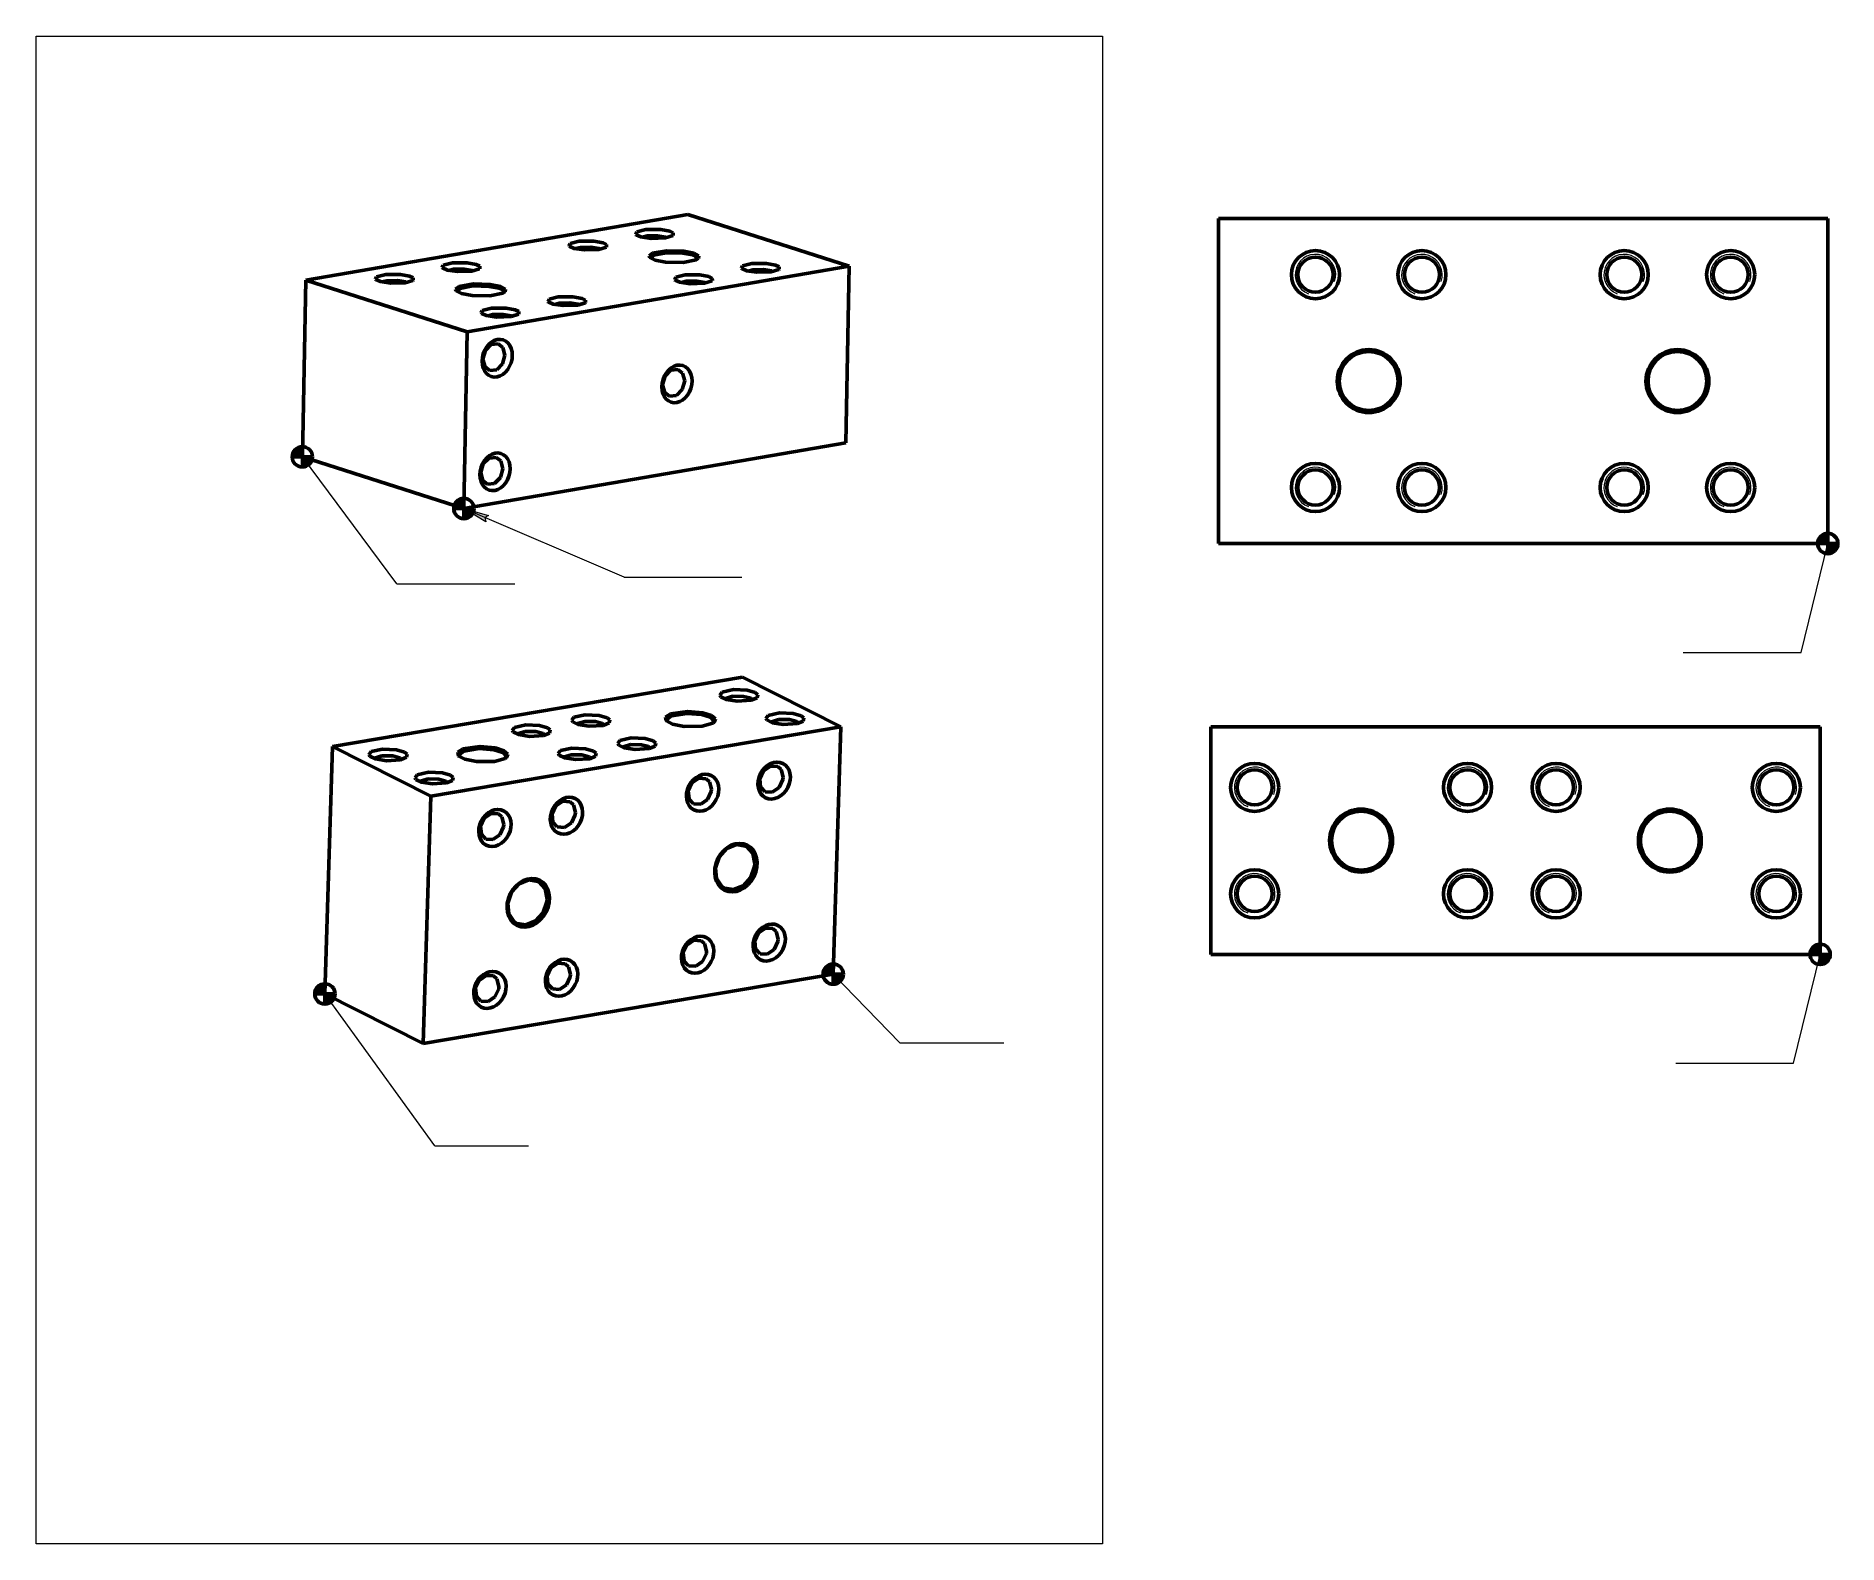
# Model space of a CAD drawing. Header units: millimetres. Extents: x 0 to 355, y 0 to 297.
import ezdxf

# ---------------------------------------------------------------- set-up
doc = ezdxf.new("R2010")
doc.units = ezdxf.units.MM
doc.linetypes.add('K5LT_BASIC', pattern=[0])
doc.linetypes.add('K5LT_THIN', pattern=[0])
doc.layers.add('Системный слой (1)', color=7, linetype='Continuous', true_color=0x909090)

# ---------------------------------------------------------------- blocks, each defined once
blk = doc.blocks.new('U0')
at = {"layer": 'Системный слой (1)', "color": 5, "linetype": 'K5LT_BASIC', "lineweight": 60, "true_color": 0x0000ff}
for p, q in [((121.57, 253.85), (121.03, 253.34)), ((121.03, 253.34), (121.05, 253.21)), ((124.08, 254.32), (121.57, 253.85)), ((127.36, 254.26), (124.08, 254.32)), ((129.3, 253.88), (127.36, 254.26)), ((129.81, 253.68), (129.3, 253.88)), ((130.3, 253.16), (129.81, 253.68)), ((130.27, 253.03), (130.3, 253.16))]:
    blk.add_line(p, q, dxfattribs=at)
blk = doc.blocks.new('U1')
at = {"layer": 'Системный слой (1)', "color": 5, "linetype": 'K5LT_BASIC', "lineweight": 60, "true_color": 0x0000ff}
for p, q in [((121.4, 254.24), (120.72, 253.7)), ((120.72, 253.7), (120.86, 253.36)), ((120.86, 253.36), (121.9, 252.86)), ((124.22, 254.72), (121.4, 254.24)), ((121.9, 252.86), (123.98, 252.47)), ((123.98, 252.47), (127.44, 252.42)), ((127.56, 254.63), (124.22, 254.72)), ((127.44, 252.42), (130, 252.9)), ((129.56, 254.23), (127.56, 254.63)), ((129.57, 254.23), (129.56, 254.23)), ((130.52, 253.72), (129.57, 254.23)), ((130, 252.9), (130.47, 253.18)), ((130.47, 253.18), (130.52, 253.72))]:
    blk.add_line(p, q, dxfattribs=at)
blk = doc.blocks.new('U2')
at = {"layer": 'Системный слой (1)', "color": 5, "linetype": 'K5LT_BASIC', "lineweight": 60, "true_color": 0x0000ff}
for p, q in [((83.47, 247.29), (82.92, 246.78)), ((82.92, 246.78), (82.95, 246.65)), ((85.98, 247.77), (83.47, 247.29)), ((89.25, 247.7), (85.98, 247.77)), ((91.19, 247.32), (89.25, 247.7)), ((91.7, 247.12), (91.19, 247.32)), ((92.2, 246.61), (91.7, 247.12)), ((92.16, 246.48), (92.2, 246.61))]:
    blk.add_line(p, q, dxfattribs=at)
blk = doc.blocks.new('U3')
at = {"layer": 'Системный слой (1)', "color": 5, "linetype": 'K5LT_BASIC', "lineweight": 60, "true_color": 0x0000ff}
for p, q in [((83.29, 247.68), (82.61, 247.15)), ((82.61, 247.15), (82.75, 246.8)), ((82.75, 246.8), (83.79, 246.3)), ((86.11, 248.17), (83.29, 247.68)), ((83.79, 246.3), (85.87, 245.92)), ((85.87, 245.92), (89.33, 245.86)), ((89.45, 248.07), (86.11, 248.17)), ((89.33, 245.86), (91.89, 246.35)), ((91.45, 247.67), (89.45, 248.07)), ((91.46, 247.67), (91.45, 247.67)), ((92.42, 247.16), (91.46, 247.67)), ((91.89, 246.35), (92.36, 246.62)), ((92.36, 246.62), (92.42, 247.16))]:
    blk.add_line(p, q, dxfattribs=at)
blk = doc.blocks.new('U4')
at = {"layer": 'Системный слой (1)', "color": 5, "linetype": 'K5LT_BASIC', "lineweight": 60, "true_color": 0x0000ff}
for p, q in [((128.01, 248.69), (127.04, 248.45)), ((130.1, 248.74), (128.01, 248.69)), ((131.67, 248.47), (130.1, 248.74)), ((131.96, 248.36), (131.67, 248.47))]:
    blk.add_line(p, q, dxfattribs=at)
blk = doc.blocks.new('U5')
at = {"layer": 'Системный слой (1)', "color": 5, "linetype": 'K5LT_BASIC', "lineweight": 60, "true_color": 0x0000ff}
for p, q in [((125.98, 249.49), (125.78, 249.01)), ((125.78, 249.01), (125.84, 248.94)), ((125.84, 248.94), (126.8, 248.51)), ((127.81, 249.94), (125.98, 249.49)), ((126.8, 248.51), (128.8, 248.22)), ((130.7, 249.94), (127.81, 249.94)), ((132.49, 249.61), (130.7, 249.94)), ((131.64, 248.3), (133.13, 248.76)), ((133.17, 249.27), (132.49, 249.61)), ((133.13, 248.76), (133.19, 248.8)), ((133.19, 248.8), (133.17, 249.27)), ((128.8, 248.22), (131.64, 248.3))]:
    blk.add_line(p, q, dxfattribs=at)
blk = doc.blocks.new('U6')
at = {"layer": 'Системный слой (1)', "color": 5, "linetype": 'K5LT_BASIC', "lineweight": 60, "true_color": 0x0000ff}
for p, q in [((87.87, 242.93), (87.67, 242.45)), ((87.67, 242.45), (87.73, 242.38)), ((87.73, 242.38), (88.69, 241.95)), ((89.7, 243.38), (87.87, 242.93)), ((88.69, 241.95), (90.69, 241.66)), ((92.59, 243.38), (89.7, 243.38)), ((90.69, 241.66), (93.53, 241.75)), ((94.38, 243.05), (92.59, 243.38)), ((93.53, 241.75), (95.02, 242.2)), ((95.06, 242.72), (94.38, 243.05)), ((95.02, 242.2), (95.08, 242.24)), ((95.08, 242.24), (95.06, 242.72))]:
    blk.add_line(p, q, dxfattribs=at)
blk = doc.blocks.new('U7')
at = {"layer": 'Системный слой (1)', "color": 5, "linetype": 'K5LT_BASIC', "lineweight": 60, "true_color": 0x0000ff}
for p, q in [((89.9, 242.13), (88.94, 241.89)), ((91.99, 242.18), (89.9, 242.13)), ((93.56, 241.92), (91.99, 242.18)), ((93.86, 241.8), (93.56, 241.92))]:
    blk.add_line(p, q, dxfattribs=at)
blk = doc.blocks.new('U8')
at = {"layer": 'Системный слой (1)', "color": 5, "linetype": 'K5LT_BASIC', "lineweight": 60, "true_color": 0x0000ff}
for p, q in [((141.15, 250.95), (140.18, 250.71)), ((143.23, 251), (141.15, 250.95)), ((144.8, 250.73), (143.23, 251)), ((145.1, 250.62), (144.8, 250.73))]:
    blk.add_line(p, q, dxfattribs=at)
blk = doc.blocks.new('U9')
at = {"layer": 'Системный слой (1)', "color": 5, "linetype": 'K5LT_BASIC', "lineweight": 60, "true_color": 0x0000ff}
for p, q in [((118.29, 258.42), (118.09, 257.94)), ((118.09, 257.94), (118.15, 257.87)), ((118.15, 257.87), (119.11, 257.44)), ((120.11, 258.87), (118.29, 258.42)), ((119.11, 257.44), (121.1, 257.15)), ((123.01, 258.87), (120.11, 258.87)), ((121.1, 257.15), (123.95, 257.24)), ((124.79, 258.54), (123.01, 258.87)), ((123.95, 257.24), (125.44, 257.69)), ((125.47, 258.21), (124.79, 258.54)), ((125.44, 257.69), (125.49, 257.73)), ((125.49, 257.73), (125.47, 258.21))]:
    blk.add_line(p, q, dxfattribs=at)
blk = doc.blocks.new('U10')
at = {"layer": 'Системный слой (1)', "color": 5, "linetype": 'K5LT_BASIC', "lineweight": 60, "true_color": 0x0000ff}
for p, q in [((120.32, 257.62), (119.35, 257.38)), ((122.4, 257.67), (120.32, 257.62)), ((123.97, 257.41), (122.4, 257.67)), ((124.27, 257.29), (123.97, 257.41))]:
    blk.add_line(p, q, dxfattribs=at)
blk = doc.blocks.new('U11')
at = {"layer": 'Системный слой (1)', "color": 5, "linetype": 'K5LT_BASIC', "lineweight": 60, "true_color": 0x0000ff}
for p, q in [((140.95, 252.2), (139.12, 251.75)), ((143.84, 252.2), (140.95, 252.2)), ((145.62, 251.87), (143.84, 252.2)), ((139.12, 251.75), (138.92, 251.27)), ((138.92, 251.27), (138.98, 251.2)), ((138.98, 251.2), (139.94, 250.77)), ((139.94, 250.77), (141.93, 250.48)), ((141.93, 250.48), (144.78, 250.56)), ((144.78, 250.56), (146.27, 251.02)), ((146.3, 251.54), (145.62, 251.87)), ((146.27, 251.02), (146.32, 251.06)), ((146.32, 251.06), (146.3, 251.54))]:
    blk.add_line(p, q, dxfattribs=at)
blk = doc.blocks.new('U12')
at = {"layer": 'Системный слой (1)', "color": 5, "linetype": 'K5LT_BASIC', "lineweight": 60, "true_color": 0x0000ff}
for p, q in [((105.15, 256.16), (104.95, 255.68)), ((104.95, 255.68), (105.01, 255.61)), ((105.01, 255.61), (105.97, 255.18)), ((106.98, 256.61), (105.15, 256.16)), ((109.87, 256.61), (106.98, 256.61)), ((111.66, 256.28), (109.87, 256.61)), ((112.34, 255.95), (111.66, 256.28)), ((112.36, 255.47), (112.34, 255.95)), ((105.97, 255.18), (107.97, 254.89)), ((107.97, 254.89), (110.81, 254.98)), ((110.81, 254.98), (112.3, 255.43)), ((112.3, 255.43), (112.36, 255.47))]:
    blk.add_line(p, q, dxfattribs=at)
blk = doc.blocks.new('U13')
at = {"layer": 'Системный слой (1)', "color": 5, "linetype": 'K5LT_BASIC', "lineweight": 60, "true_color": 0x0000ff}
for p, q in [((107.18, 255.36), (106.21, 255.12)), ((109.27, 255.41), (107.18, 255.36)), ((110.84, 255.15), (109.27, 255.41)), ((111.13, 255.03), (110.84, 255.15))]:
    blk.add_line(p, q, dxfattribs=at)
blk = doc.blocks.new('U14')
at = {"layer": 'Системный слой (1)', "color": 5, "linetype": 'K5LT_BASIC', "lineweight": 60, "true_color": 0x0000ff}
for p, q in [((69.07, 248.8), (68.1, 248.57)), ((71.16, 248.85), (69.07, 248.8)), ((72.73, 248.59), (71.16, 248.85)), ((73.03, 248.47), (72.73, 248.59))]:
    blk.add_line(p, q, dxfattribs=at)
blk = doc.blocks.new('U15')
at = {"layer": 'Системный слой (1)', "color": 5, "linetype": 'K5LT_BASIC', "lineweight": 60, "true_color": 0x0000ff}
for p, q in [((82.21, 251.06), (81.24, 250.83)), ((84.3, 251.11), (82.21, 251.06)), ((85.86, 250.85), (84.3, 251.11)), ((86.16, 250.73), (85.86, 250.85))]:
    blk.add_line(p, q, dxfattribs=at)
blk = doc.blocks.new('U16')
at = {"layer": 'Системный слой (1)', "color": 5, "linetype": 'K5LT_BASIC', "lineweight": 60, "true_color": 0x0000ff}
for p, q in [((67.04, 249.6), (66.84, 249.13)), ((66.84, 249.13), (66.9, 249.06)), ((66.9, 249.06), (67.86, 248.63)), ((68.87, 250.05), (67.04, 249.6)), ((67.86, 248.63), (69.86, 248.33)), ((71.76, 250.05), (68.87, 250.05)), ((69.86, 248.33), (72.7, 248.42)), ((73.55, 249.72), (71.76, 250.05)), ((72.7, 248.42), (74.19, 248.87)), ((74.23, 249.39), (73.55, 249.72)), ((74.19, 248.87), (74.25, 248.92)), ((74.25, 248.92), (74.23, 249.39))]:
    blk.add_line(p, q, dxfattribs=at)
blk = doc.blocks.new('U17')
at = {"layer": 'Системный слой (1)', "color": 5, "linetype": 'K5LT_BASIC', "lineweight": 60, "true_color": 0x0000ff}
for p, q in [((82.01, 252.31), (80.18, 251.86)), ((84.9, 252.31), (82.01, 252.31)), ((86.69, 251.98), (84.9, 252.31)), ((87.36, 251.65), (86.69, 251.98)), ((80.18, 251.86), (79.98, 251.39)), ((79.98, 251.39), (80.04, 251.32)), ((80.04, 251.32), (81, 250.89)), ((81, 250.89), (82.99, 250.59)), ((82.99, 250.59), (85.84, 250.68)), ((85.84, 250.68), (87.33, 251.13)), ((87.33, 251.13), (87.38, 251.18)), ((87.38, 251.18), (87.36, 251.65))]:
    blk.add_line(p, q, dxfattribs=at)
blk = doc.blocks.new('U18')
at = {"layer": 'Системный слой (1)', "color": 5, "linetype": 'K5LT_BASIC', "lineweight": 60, "true_color": 0x0000ff}
for p, q in [((101.01, 245.19), (100.81, 244.71)), ((102.84, 245.64), (101.01, 245.19)), ((105.73, 245.64), (102.84, 245.64)), ((107.52, 245.31), (105.73, 245.64)), ((108.2, 244.98), (107.52, 245.31)), ((108.21, 244.5), (108.2, 244.98)), ((100.81, 244.71), (100.87, 244.64)), ((100.87, 244.64), (101.83, 244.21)), ((101.83, 244.21), (103.83, 243.92)), ((103.83, 243.92), (106.67, 244.01)), ((106.67, 244.01), (108.16, 244.46)), ((108.16, 244.46), (108.21, 244.5))]:
    blk.add_line(p, q, dxfattribs=at)
blk = doc.blocks.new('U19')
at = {"layer": 'Системный слой (1)', "color": 5, "linetype": 'K5LT_BASIC', "lineweight": 60, "true_color": 0x0000ff}
for p, q in [((103.04, 244.39), (102.07, 244.15)), ((105.13, 244.44), (103.04, 244.39)), ((106.7, 244.18), (105.13, 244.44)), ((106.99, 244.06), (106.7, 244.18))]:
    blk.add_line(p, q, dxfattribs=at)
blk = doc.blocks.new('U20')
at = {"layer": 'Системный слой (1)', "color": 5, "linetype": 'K5LT_BASIC', "lineweight": 60, "true_color": 0x0000ff}
for p, q in [((89.21, 213.87), (88.05, 212.71)), ((90.59, 214.02), (89.21, 213.87)), ((91.5, 213.3), (90.59, 214.02)), ((91.91, 211.75), (91.5, 213.3)), ((88.05, 212.71), (87.58, 211.01)), ((87.58, 211.01), (87.99, 209.46)), ((87.99, 209.46), (88.9, 208.75)), ((90.28, 208.89), (91.44, 210.05)), ((91.44, 210.05), (91.91, 211.75)), ((91.91, 211.75), (91.91, 211.75)), ((88.9, 208.75), (90.28, 208.89))]:
    blk.add_line(p, q, dxfattribs=at)
blk = doc.blocks.new('U21')
at = {"layer": 'Системный слой (1)', "color": 5, "linetype": 'K5LT_BASIC', "lineweight": 60, "true_color": 0x0000ff}
for p, q in [((88.48, 235.07), (88.01, 233.37)), ((89.64, 236.23), (88.48, 235.07)), ((91.02, 236.38), (89.64, 236.23)), ((91.93, 235.67), (91.02, 236.38)), ((92.34, 234.12), (91.93, 235.67)), ((88.01, 233.37), (88.41, 231.83)), ((88.41, 231.83), (89.33, 231.11)), ((89.33, 231.11), (90.71, 231.26)), ((90.71, 231.26), (91.87, 232.42)), ((91.87, 232.42), (92.34, 234.12)), ((92.34, 234.12), (92.34, 234.12))]:
    blk.add_line(p, q, dxfattribs=at)
blk = doc.blocks.new('U22')
at = {"layer": 'Системный слой (1)', "color": 5, "linetype": 'K5LT_BASIC', "lineweight": 60, "true_color": 0x0000ff}
for p, q in [((125.03, 231.17), (123.87, 230.02)), ((126.41, 231.32), (125.03, 231.17)), ((127.32, 230.61), (126.41, 231.32)), ((123.87, 230.02), (123.39, 228.32)), ((123.39, 228.32), (123.8, 226.77)), ((126.1, 226.2), (127.26, 227.36)), ((127.26, 227.36), (127.73, 229.06)), ((127.73, 229.06), (127.32, 230.61)), ((127.73, 229.06), (127.73, 229.06)), ((123.8, 226.77), (124.72, 226.05)), ((124.72, 226.05), (126.1, 226.2))]:
    blk.add_line(p, q, dxfattribs=at)
blk = doc.blocks.new('U23')
at = {"layer": 'Системный слой (1)', "color": 5, "linetype": 'K5LT_BASIC', "lineweight": 60, "true_color": 0x0000ff}
for p, q in [((84.23, 156.17), (83.36, 155.52)), ((87.27, 156.65), (84.23, 156.17)), ((90.15, 156.41), (87.27, 156.65)), ((91.87, 155.88), (90.15, 156.41)), ((83.36, 155.52), (83.33, 155.36)), ((83.33, 155.36), (83.44, 155.04)), ((92.12, 155.74), (91.87, 155.88)), ((92.6, 155.08), (92.12, 155.74)), ((92.47, 154.76), (92.6, 155.08))]:
    blk.add_line(p, q, dxfattribs=at)
blk = doc.blocks.new('U24')
at = {"layer": 'Системный слой (1)', "color": 5, "linetype": 'K5LT_BASIC', "lineweight": 60, "true_color": 0x0000ff}
for p, q in [((84.12, 156.59), (83.09, 155.92)), ((87.45, 157.05), (84.12, 156.59)), ((90.38, 156.79), (87.45, 157.05)), ((92.14, 156.23), (90.38, 156.79)), ((92.89, 155.58), (92.14, 156.23)), ((83.09, 155.92), (83.21, 155.23)), ((83.21, 155.23), (83.27, 155.18)), ((83.27, 155.18), (84.46, 154.55)), ((84.46, 154.55), (86.72, 154.09)), ((86.72, 154.09), (90.25, 154.11)), ((90.25, 154.11), (92.38, 154.7)), ((92.38, 154.7), (92.65, 154.89)), ((92.65, 154.89), (92.89, 155.58))]:
    blk.add_line(p, q, dxfattribs=at)
blk = doc.blocks.new('U25')
at = {"layer": 'Системный слой (1)', "color": 5, "linetype": 'K5LT_BASIC', "lineweight": 60, "true_color": 0x0000ff}
for p, q in [((125.01, 163.52), (123.98, 162.86)), ((128.34, 163.99), (125.01, 163.52)), ((131.28, 163.72), (128.34, 163.99)), ((133.04, 163.17), (131.28, 163.72)), ((123.98, 162.86), (124.11, 162.17)), ((124.11, 162.17), (124.16, 162.11)), ((124.16, 162.11), (125.36, 161.48)), ((125.36, 161.48), (127.61, 161.02)), ((127.61, 161.02), (131.14, 161.04)), ((131.14, 161.04), (133.27, 161.64)), ((133.78, 162.52), (133.04, 163.17)), ((133.27, 161.64), (133.55, 161.83)), ((133.55, 161.83), (133.78, 162.52))]:
    blk.add_line(p, q, dxfattribs=at)
blk = doc.blocks.new('U26')
at = {"layer": 'Системный слой (1)', "color": 5, "linetype": 'K5LT_BASIC', "lineweight": 60, "true_color": 0x0000ff}
for p, q in [((128.16, 163.58), (125.12, 163.1)), ((131.04, 163.35), (128.16, 163.58)), ((132.76, 162.82), (131.04, 163.35)), ((124.25, 162.45), (124.22, 162.3)), ((124.22, 162.3), (124.33, 161.97)), ((125.12, 163.1), (124.25, 162.45)), ((133.01, 162.67), (132.76, 162.82)), ((133.5, 162.01), (133.01, 162.67)), ((133.37, 161.7), (133.5, 162.01))]:
    blk.add_line(p, q, dxfattribs=at)
blk = doc.blocks.new('U27')
at = {"layer": 'Системный слой (1)', "color": 5, "linetype": 'K5LT_BASIC', "lineweight": 60, "true_color": 0x0000ff}
for p, q in [((96.32, 160.03), (94.9, 159.58)), ((98.43, 160), (96.32, 160.03)), ((99.84, 159.62), (98.43, 160)), ((94.9, 159.58), (94.8, 159.48)), ((100.23, 159.31), (99.84, 159.62))]:
    blk.add_line(p, q, dxfattribs=at)
blk = doc.blocks.new('U28')
at = {"layer": 'Системный слой (1)', "color": 5, "linetype": 'K5LT_BASIC', "lineweight": 60, "true_color": 0x0000ff}
for p, q in [((94.19, 160.84), (93.76, 160.24)), ((93.76, 160.24), (93.94, 159.94)), ((93.94, 159.94), (95.04, 159.4)), ((96.42, 161.35), (94.19, 160.84)), ((99.14, 161.21), (96.42, 161.35)), ((100.73, 160.74), (99.14, 161.21)), ((99.95, 159.24), (101.11, 159.72)), ((101.26, 160.33), (100.73, 160.74)), ((101.11, 159.72), (101.26, 160.33)), ((95.04, 159.4), (97.18, 159.06)), ((97.18, 159.06), (99.95, 159.24))]:
    blk.add_line(p, q, dxfattribs=at)
blk = doc.blocks.new('U29')
at = {"layer": 'Системный слой (1)', "color": 5, "linetype": 'K5LT_BASIC', "lineweight": 60, "true_color": 0x0000ff}
for p, q in [((66.71, 154.8), (66.61, 154.69)), ((68.12, 155.25), (66.71, 154.8)), ((70.24, 155.22), (68.12, 155.25)), ((71.64, 154.84), (70.24, 155.22)), ((72.03, 154.53), (71.64, 154.84))]:
    blk.add_line(p, q, dxfattribs=at)
blk = doc.blocks.new('U30')
at = {"layer": 'Системный слой (1)', "color": 5, "linetype": 'K5LT_BASIC', "lineweight": 60, "true_color": 0x0000ff}
for p, q in [((68.23, 156.56), (65.99, 156.06)), ((70.95, 156.43), (68.23, 156.56)), ((72.53, 155.96), (70.95, 156.43)), ((65.99, 156.06), (65.56, 155.45)), ((65.56, 155.45), (65.74, 155.16)), ((65.74, 155.16), (66.85, 154.62)), ((66.85, 154.62), (68.98, 154.27)), ((68.98, 154.27), (71.76, 154.46)), ((71.76, 154.46), (72.92, 154.94)), ((73.06, 155.54), (72.53, 155.96)), ((72.92, 154.94), (73.06, 155.54))]:
    blk.add_line(p, q, dxfattribs=at)
blk = doc.blocks.new('U31')
at = {"layer": 'Системный слой (1)', "color": 5, "linetype": 'K5LT_BASIC', "lineweight": 60, "true_color": 0x0000ff}
for p, q in [((75.06, 151.48), (74.63, 150.88)), ((74.63, 150.88), (74.81, 150.58)), ((74.81, 150.58), (75.91, 150.04)), ((77.29, 151.99), (75.06, 151.48)), ((75.91, 150.04), (78.05, 149.7)), ((80.01, 151.85), (77.29, 151.99)), ((78.05, 149.7), (80.82, 149.88)), ((81.6, 151.39), (80.01, 151.85)), ((80.82, 149.88), (81.99, 150.36)), ((82.13, 150.97), (81.6, 151.39)), ((81.99, 150.36), (82.13, 150.97))]:
    blk.add_line(p, q, dxfattribs=at)
blk = doc.blocks.new('U32')
at = {"layer": 'Системный слой (1)', "color": 5, "linetype": 'K5LT_BASIC', "lineweight": 60, "true_color": 0x0000ff}
for p, q in [((103.97, 155.01), (103.87, 154.9)), ((105.38, 155.45), (103.97, 155.01)), ((107.5, 155.43), (105.38, 155.45)), ((108.9, 155.05), (107.5, 155.43)), ((109.29, 154.73), (108.9, 155.05))]:
    blk.add_line(p, q, dxfattribs=at)
blk = doc.blocks.new('U33')
at = {"layer": 'Системный слой (1)', "color": 5, "linetype": 'K5LT_BASIC', "lineweight": 60, "true_color": 0x0000ff}
for p, q in [((103.25, 156.26), (102.82, 155.66)), ((105.49, 156.77), (103.25, 156.26)), ((108.21, 156.64), (105.49, 156.77)), ((109.79, 156.17), (108.21, 156.64)), ((110.32, 155.75), (109.79, 156.17)), ((102.82, 155.66), (103.01, 155.36)), ((103.01, 155.36), (104.11, 154.82)), ((104.11, 154.82), (106.25, 154.48)), ((106.25, 154.48), (109.02, 154.66)), ((109.02, 154.66), (110.18, 155.14)), ((110.18, 155.14), (110.32, 155.75))]:
    blk.add_line(p, q, dxfattribs=at)
blk = doc.blocks.new('U34')
at = {"layer": 'Системный слой (1)', "color": 5, "linetype": 'K5LT_BASIC', "lineweight": 60, "true_color": 0x0000ff}
for p, q in [((75.77, 150.23), (75.67, 150.12)), ((77.19, 150.67), (75.77, 150.23)), ((79.3, 150.64), (77.19, 150.67)), ((80.71, 150.26), (79.3, 150.64)), ((81.1, 149.95), (80.71, 150.26))]:
    blk.add_line(p, q, dxfattribs=at)
blk = doc.blocks.new('U35')
at = {"layer": 'Системный слой (1)', "color": 5, "linetype": 'K5LT_BASIC', "lineweight": 60, "true_color": 0x0000ff}
for p, q in [((137.21, 166.96), (135.8, 166.52)), ((139.33, 166.94), (137.21, 166.96)), ((140.73, 166.56), (139.33, 166.94)), ((135.8, 166.52), (135.69, 166.41)), ((141.12, 166.25), (140.73, 166.56))]:
    blk.add_line(p, q, dxfattribs=at)
blk = doc.blocks.new('U36')
at = {"layer": 'Системный слой (1)', "color": 5, "linetype": 'K5LT_BASIC', "lineweight": 60, "true_color": 0x0000ff}
for p, q in [((135.08, 167.78), (134.65, 167.17)), ((134.65, 167.17), (134.83, 166.87)), ((134.83, 166.87), (135.94, 166.33)), ((137.32, 168.28), (135.08, 167.78)), ((140.03, 168.15), (137.32, 168.28)), ((141.62, 167.68), (140.03, 168.15)), ((142.15, 167.26), (141.62, 167.68)), ((142.01, 166.66), (142.15, 167.26)), ((135.94, 166.33), (138.07, 165.99)), ((138.07, 165.99), (140.85, 166.18)), ((140.85, 166.18), (142.01, 166.66))]:
    blk.add_line(p, q, dxfattribs=at)
blk = doc.blocks.new('U37')
at = {"layer": 'Системный слой (1)', "color": 5, "linetype": 'K5LT_BASIC', "lineweight": 60, "true_color": 0x0000ff}
for p, q in [((144.86, 161.94), (144.76, 161.83)), ((146.28, 162.39), (144.86, 161.94)), ((148.39, 162.36), (146.28, 162.39)), ((149.79, 161.98), (148.39, 162.36)), ((150.19, 161.67), (149.79, 161.98))]:
    blk.add_line(p, q, dxfattribs=at)
blk = doc.blocks.new('U38')
at = {"layer": 'Системный слой (1)', "color": 5, "linetype": 'K5LT_BASIC', "lineweight": 60, "true_color": 0x0000ff}
for p, q in [((114.98, 158.25), (114.55, 157.65)), ((114.55, 157.65), (114.74, 157.35)), ((114.74, 157.35), (115.84, 156.81)), ((117.22, 158.76), (114.98, 158.25)), ((115.84, 156.81), (117.98, 156.47)), ((119.94, 158.63), (117.22, 158.76)), ((117.98, 156.47), (120.75, 156.65)), ((121.52, 158.16), (119.94, 158.63)), ((120.75, 156.65), (121.91, 157.13)), ((122.05, 157.74), (121.52, 158.16)), ((121.91, 157.13), (122.05, 157.74))]:
    blk.add_line(p, q, dxfattribs=at)
blk = doc.blocks.new('U39')
at = {"layer": 'Системный слой (1)', "color": 5, "linetype": 'K5LT_BASIC', "lineweight": 60, "true_color": 0x0000ff}
for p, q in [((106.63, 161.57), (106.53, 161.47)), ((108.05, 162.02), (106.63, 161.57)), ((110.16, 161.99), (108.05, 162.02)), ((111.57, 161.61), (110.16, 161.99)), ((111.96, 161.3), (111.57, 161.61))]:
    blk.add_line(p, q, dxfattribs=at)
blk = doc.blocks.new('U40')
at = {"layer": 'Системный слой (1)', "color": 5, "linetype": 'K5LT_BASIC', "lineweight": 60, "true_color": 0x0000ff}
for p, q in [((108.15, 163.33), (105.92, 162.83)), ((110.87, 163.2), (108.15, 163.33)), ((105.92, 162.83), (105.49, 162.23)), ((105.49, 162.23), (105.67, 161.93)), ((105.67, 161.93), (106.77, 161.39)), ((106.77, 161.39), (108.91, 161.05)), ((108.91, 161.05), (111.68, 161.23)), ((112.46, 162.73), (110.87, 163.2)), ((111.68, 161.23), (112.84, 161.71)), ((112.99, 162.32), (112.46, 162.73)), ((112.84, 161.71), (112.99, 162.32))]:
    blk.add_line(p, q, dxfattribs=at)
blk = doc.blocks.new('U41')
at = {"layer": 'Системный слой (1)', "color": 5, "linetype": 'K5LT_BASIC', "lineweight": 60, "true_color": 0x0000ff}
for p, q in [((146.38, 163.7), (144.15, 163.2)), ((149.1, 163.57), (146.38, 163.7)), ((150.69, 163.1), (149.1, 163.57)), ((144.15, 163.2), (143.72, 162.6)), ((143.72, 162.6), (143.9, 162.3)), ((143.9, 162.3), (145, 161.76)), ((145, 161.76), (147.14, 161.41)), ((147.14, 161.41), (149.91, 161.6)), ((149.91, 161.6), (151.07, 162.08)), ((151.22, 162.69), (150.69, 163.1)), ((151.07, 162.08), (151.22, 162.69))]:
    blk.add_line(p, q, dxfattribs=at)
blk = doc.blocks.new('U42')
at = {"layer": 'Системный слой (1)', "color": 5, "linetype": 'K5LT_BASIC', "lineweight": 60, "true_color": 0x0000ff}
for p, q in [((115.7, 157), (115.6, 156.89)), ((117.11, 157.44), (115.7, 157)), ((119.23, 157.42), (117.11, 157.44)), ((120.63, 157.04), (119.23, 157.42)), ((121.02, 156.72), (120.63, 157.04))]:
    blk.add_line(p, q, dxfattribs=at)
blk = doc.blocks.new('U43')
at = {"layer": 'Системный слой (1)', "color": 5, "linetype": 'K5LT_BASIC', "lineweight": 60, "true_color": 0x0000ff}
for p, q in [((134.53, 135.3), (133.78, 133.16)), ((136.02, 136.96), (134.53, 135.3)), ((137.91, 137.74), (136.02, 136.96)), ((139.73, 137.44), (137.91, 137.74)), ((139.89, 137.36), (139.73, 137.44)), ((141.13, 135.98), (139.89, 137.36)), ((141.54, 133.96), (141.13, 135.98)), ((133.78, 133.16), (133.96, 131.06)), ((139.25, 129.64), (140.75, 131.3)), ((140.75, 131.3), (141.5, 133.44)), ((141.5, 133.44), (141.54, 133.96)), ((133.96, 131.06), (135.03, 129.49)), ((135.03, 129.49), (135.55, 129.16)), ((135.55, 129.16), (137.37, 128.87)), ((137.37, 128.87), (139.25, 129.64))]:
    blk.add_line(p, q, dxfattribs=at)
blk = doc.blocks.new('U44')
at = {"layer": 'Системный слой (1)', "color": 5, "linetype": 'K5LT_BASIC', "lineweight": 60, "true_color": 0x0000ff}
for p, q in [((93.63, 128.37), (92.89, 126.23)), ((95.13, 130.02), (93.63, 128.37)), ((97.02, 130.8), (95.13, 130.02)), ((98.84, 130.51), (97.02, 130.8)), ((98.99, 130.42), (98.84, 130.51)), ((100.24, 129.05), (98.99, 130.42)), ((100.65, 127.03), (100.24, 129.05)), ((92.89, 126.23), (93.07, 124.12)), ((98.36, 122.7), (99.85, 124.36)), ((99.85, 124.36), (100.6, 126.5)), ((100.6, 126.5), (100.65, 127.03)), ((93.07, 124.12), (94.14, 122.56)), ((94.14, 122.56), (94.65, 122.22)), ((94.65, 122.22), (96.47, 121.93)), ((96.47, 121.93), (98.36, 122.7))]:
    blk.add_line(p, q, dxfattribs=at)
blk = doc.blocks.new('U45')
at = {"layer": 'Системный слой (1)', "color": 5, "linetype": 'K5LT_BASIC', "lineweight": 60, "true_color": 0x0000ff}
for p, q in [((128.19, 117.99), (127.44, 116.41)), ((129.54, 118.92), (128.19, 117.99)), ((130.97, 118.81), (129.54, 118.92)), ((131.63, 118.24), (130.97, 118.81)), ((132.05, 116.74), (131.63, 118.24)), ((127.44, 116.41), (127.61, 114.81)), ((127.61, 114.81), (128.47, 113.87)), ((128.47, 113.87), (129.9, 113.77)), ((129.9, 113.77), (131.25, 114.69)), ((131.25, 114.69), (132, 116.27)), ((132, 116.27), (132.05, 116.74))]:
    blk.add_line(p, q, dxfattribs=at)
blk = doc.blocks.new('U46')
at = {"layer": 'Системный слой (1)', "color": 5, "linetype": 'K5LT_BASIC', "lineweight": 60, "true_color": 0x0000ff}
for p, q in [((87.3, 111.06), (86.55, 109.48)), ((88.65, 111.98), (87.3, 111.06)), ((90.07, 111.88), (88.65, 111.98)), ((90.74, 111.3), (90.07, 111.88)), ((91.15, 109.8), (90.74, 111.3)), ((86.55, 109.48), (86.71, 107.87)), ((86.71, 107.87), (87.58, 106.94)), ((87.58, 106.94), (89.01, 106.84)), ((89.01, 106.84), (90.36, 107.76)), ((90.36, 107.76), (91.1, 109.34)), ((91.1, 109.34), (91.15, 109.8))]:
    blk.add_line(p, q, dxfattribs=at)
blk = doc.blocks.new('U47')
at = {"layer": 'Системный слой (1)', "color": 5, "linetype": 'K5LT_BASIC', "lineweight": 60, "true_color": 0x0000ff}
for p, q in [((143.64, 121.31), (142.29, 120.39)), ((145.07, 121.2), (143.64, 121.31)), ((145.73, 120.63), (145.07, 121.2)), ((142.29, 120.39), (141.54, 118.81)), ((141.54, 118.81), (141.7, 117.2)), ((141.7, 117.2), (142.57, 116.26)), ((145.35, 117.08), (146.1, 118.66)), ((146.15, 119.13), (145.73, 120.63)), ((146.1, 118.66), (146.15, 119.13)), ((142.57, 116.26), (144, 116.16)), ((144, 116.16), (145.35, 117.08))]:
    blk.add_line(p, q, dxfattribs=at)
blk = doc.blocks.new('U48')
at = {"layer": 'Системный слой (1)', "color": 5, "linetype": 'K5LT_BASIC', "lineweight": 60, "true_color": 0x0000ff}
for p, q in [((144.62, 153.21), (143.26, 152.29)), ((146.04, 153.11), (144.62, 153.21)), ((146.71, 152.53), (146.04, 153.11)), ((143.26, 152.29), (142.52, 150.71)), ((142.52, 150.71), (142.68, 149.1)), ((142.68, 149.1), (143.55, 148.17)), ((146.33, 148.99), (147.07, 150.57)), ((147.12, 151.04), (146.71, 152.53)), ((147.07, 150.57), (147.12, 151.04)), ((143.55, 148.17), (144.97, 148.07)), ((144.97, 148.07), (146.33, 148.99))]:
    blk.add_line(p, q, dxfattribs=at)
blk = doc.blocks.new('U49')
at = {"layer": 'Системный слой (1)', "color": 5, "linetype": 'K5LT_BASIC', "lineweight": 60, "true_color": 0x0000ff}
for p, q in [((129.16, 149.9), (128.42, 148.32)), ((130.52, 150.82), (129.16, 149.9)), ((131.94, 150.72), (130.52, 150.82)), ((132.61, 150.14), (131.94, 150.72)), ((133.02, 148.64), (132.61, 150.14)), ((128.42, 148.32), (128.58, 146.71)), ((128.58, 146.71), (129.45, 145.78)), ((129.45, 145.78), (130.88, 145.68)), ((130.88, 145.68), (132.23, 146.6)), ((132.23, 146.6), (132.97, 148.18)), ((132.97, 148.18), (133.02, 148.64))]:
    blk.add_line(p, q, dxfattribs=at)
blk = doc.blocks.new('U50')
at = {"layer": 'Системный слой (1)', "color": 5, "linetype": 'K5LT_BASIC', "lineweight": 60, "true_color": 0x0000ff}
for p, q in [((88.27, 142.96), (87.53, 141.39)), ((89.62, 143.89), (88.27, 142.96)), ((91.05, 143.78), (89.62, 143.89)), ((91.71, 143.21), (91.05, 143.78)), ((92.13, 141.71), (91.71, 143.21)), ((87.53, 141.39), (87.69, 139.78)), ((87.69, 139.78), (88.56, 138.84)), ((88.56, 138.84), (89.98, 138.74)), ((89.98, 138.74), (91.34, 139.66)), ((91.34, 139.66), (92.08, 141.24)), ((92.08, 141.24), (92.13, 141.71))]:
    blk.add_line(p, q, dxfattribs=at)
blk = doc.blocks.new('U51')
at = {"layer": 'Системный слой (1)', "color": 5, "linetype": 'K5LT_BASIC', "lineweight": 60, "true_color": 0x0000ff}
for p, q in [((103.72, 146.28), (102.37, 145.36)), ((105.15, 146.18), (103.72, 146.28)), ((105.81, 145.6), (105.15, 146.18)), ((106.23, 144.1), (105.81, 145.6)), ((102.37, 145.36), (101.62, 143.78)), ((101.62, 143.78), (101.79, 142.17)), ((101.79, 142.17), (102.65, 141.23)), ((104.08, 141.13), (105.43, 142.05)), ((105.43, 142.05), (106.18, 143.63)), ((106.18, 143.63), (106.23, 144.1)), ((102.65, 141.23), (104.08, 141.13))]:
    blk.add_line(p, q, dxfattribs=at)
blk = doc.blocks.new('U52')
at = {"layer": 'Системный слой (1)', "color": 5, "linetype": 'K5LT_BASIC', "lineweight": 60, "true_color": 0x0000ff}
for p, q in [((102.75, 114.37), (101.39, 113.45)), ((104.17, 114.27), (102.75, 114.37)), ((104.84, 113.69), (104.17, 114.27)), ((105.25, 112.19), (104.84, 113.69)), ((101.39, 113.45), (100.65, 111.87)), ((100.65, 111.87), (100.81, 110.26)), ((100.81, 110.26), (101.68, 109.33)), ((103.1, 109.23), (104.46, 110.15)), ((104.46, 110.15), (105.2, 111.73)), ((105.2, 111.73), (105.25, 112.19)), ((101.68, 109.33), (103.1, 109.23))]:
    blk.add_line(p, q, dxfattribs=at)
blk = doc.blocks.new('U53')
at = {"color": 7, "linetype": 'K5LT_THIN', "lineweight": 18}
for p, q in [((0, 0), (0, 297)), ((0, 297), (210, 297)), ((210, 297), (210, 0)), ((210, 0), (0, 0))]:
    blk.add_line(p, q, dxfattribs=at)

msp = doc.modelspace()

# ---------------------------------------------------------------- hatches: boundary and pattern name
at = {"layer": 'Системный слой (1)'}
h = msp.add_hatch(color=7, dxfattribs=at)
h.paths.add_polyline_path([(52.44, 214.12), (52.44, 216.12), (51, 215.5), (50.44, 214.12)])
h.paths.add_polyline_path([(54.44, 214.12), (52.44, 214.12), (52.44, 212.12), (53.89, 212.73)])
h = msp.add_hatch(color=7, dxfattribs=at)
h.paths.add_polyline_path([(84.25, 203.93), (84.25, 205.93), (82.8, 205.31), (82.25, 203.93)])
h.paths.add_polyline_path([(86.25, 203.93), (84.25, 203.93), (84.25, 201.93), (85.69, 202.54)])
msp.add_hatch(color=7, dxfattribs=at).paths.add_polyline_path([(84.25, 203.93), (88.58, 201.35), (88.38, 202.16), (89.1, 202.56)])
h = msp.add_hatch(color=7, dxfattribs=at)
h.paths.add_polyline_path([(352.82, 197.04), (352.82, 199.04), (351.38, 198.43), (350.82, 197.04)])
h.paths.add_polyline_path([(354.82, 197.04), (352.82, 197.04), (352.82, 195.04), (354.27, 195.65)])
h = msp.add_hatch(color=7, dxfattribs=at)
h.paths.add_polyline_path([(351.32, 116.13), (351.32, 118.13), (349.88, 117.52), (349.32, 116.13)])
h.paths.add_polyline_path([(353.32, 116.13), (351.32, 116.13), (351.32, 114.13), (352.76, 114.75)])
h = msp.add_hatch(color=7, dxfattribs=at)
h.paths.add_polyline_path([(156.98, 112.23), (156.98, 114.23), (155.53, 113.62), (154.98, 112.23)])
h.paths.add_polyline_path([(158.98, 112.23), (156.98, 112.23), (156.98, 110.23), (158.42, 110.85)])
h = msp.add_hatch(color=7, dxfattribs=at)
h.paths.add_polyline_path([(56.89, 108.33), (56.89, 110.33), (55.45, 109.71), (54.89, 108.33)])
h.paths.add_polyline_path([(58.89, 108.33), (56.89, 108.33), (56.89, 106.33), (58.33, 106.94)])

# ---------------------------------------------------------------- linework, layer by layer
at = {"layer": 'Системный слой (1)', "color": 5, "linetype": 'K5LT_BASIC', "lineweight": 60, "true_color": 0x0000ff}
for p, q in [((53.11, 248.91), (128.32, 261.85)), ((160.12, 251.66), (128.32, 261.85)), ((232.82, 197.04), (232.82, 261.04)), ((232.82, 261.04), (352.82, 261.04)), ((352.82, 197.04), (352.82, 261.04)), ((52.44, 214.12), (53.11, 248.91)), ((84.91, 238.72), (53.11, 248.91)), ((84.91, 238.72), (160.12, 251.66)), ((160.12, 251.66), (159.46, 216.87)), ((84.25, 203.93), (84.91, 238.72)), ((159.46, 216.87), (84.25, 203.93)), ((50.44, 214.12), (54.44, 214.12)), ((52.44, 216.12), (52.44, 212.12)), ((84.25, 203.93), (52.44, 214.12)), ((84.25, 205.93), (84.25, 201.93)), ((82.25, 203.93), (86.25, 203.93)), ((352.82, 199.04), (352.82, 195.04)), ((232.82, 197.04), (352.82, 197.04)), ((350.82, 197.04), (354.82, 197.04)), ((139.09, 170.73), (58.38, 157.04)), ((158.47, 160.95), (139.09, 170.73)), ((77.75, 147.26), (158.47, 160.95)), ((156.98, 112.23), (158.47, 160.95)), ((351.32, 160.93), (231.32, 160.93)), ((231.32, 160.93), (231.32, 116.13)), ((351.32, 116.13), (351.32, 160.93)), ((56.89, 108.33), (58.38, 157.04)), ((58.38, 157.04), (77.75, 147.26)), ((76.26, 98.54), (77.75, 147.26)), ((351.32, 118.13), (351.32, 114.13)), ((156.98, 114.23), (156.98, 110.23)), ((231.32, 116.13), (351.32, 116.13)), ((349.32, 116.13), (353.32, 116.13)), ((56.89, 110.33), (56.89, 106.33)), ((76.26, 98.54), (156.98, 112.23)), ((154.98, 112.23), (158.98, 112.23)), ((54.89, 108.33), (58.89, 108.33)), ((56.89, 108.33), (76.26, 98.54))]:
    msp.add_line(p, q, dxfattribs=at)
at = {"layer": 'Системный слой (1)', "color": 7, "linetype": 'K5LT_THIN', "lineweight": 18}
for p, q in [((71.05, 189.11), (52.44, 214.12)), ((84.25, 203.93), (89.1, 202.56)), ((88.58, 201.35), (84.25, 203.93)), ((115.8, 190.4), (84.25, 203.93)), ((89.1, 202.56), (88.38, 202.16)), ((88.38, 202.16), (88.58, 201.35)), ((347.57, 175.59), (352.82, 197.04)), ((71.05, 189.11), (94.25, 189.11)), ((115.8, 190.4), (139, 190.4)), ((324.37, 175.59), (347.57, 175.59)), ((346.07, 94.68), (351.32, 116.13)), ((170.12, 98.71), (156.98, 112.23)), ((78.54, 78.43), (56.89, 108.33)), ((170.12, 98.71), (190.6, 98.71)), ((322.87, 94.68), (346.07, 94.68)), ((78.54, 78.43), (96.94, 78.43))]:
    msp.add_line(p, q, dxfattribs=at)
at = {"layer": 'Системный слой (1)', "color": 5, "linetype": 'K5LT_BASIC', "lineweight": 60, "true_color": 0x0000ff}
for centre, radius in [((251.94, 250), 4.74), ((251.94, 250), 3.46), ((272.9, 250), 4.74), ((272.9, 250), 3.46), ((312.74, 250), 4.74), ((312.74, 250), 3.46), ((333.7, 250), 4.74), ((333.7, 250), 3.46), ((262.42, 229.04), 6.2), ((262.42, 229.04), 5.8), ((323.22, 229.04), 6.2), ((323.22, 229.04), 5.8), ((52.44, 214.12), 2), ((251.94, 208.08), 4.74), ((251.94, 208.08), 3.46), ((272.9, 208.08), 4.74), ((272.9, 208.08), 3.46), ((312.74, 208.08), 4.74), ((312.74, 208.08), 3.46), ((333.7, 208.08), 4.74), ((333.7, 208.08), 3.46), ((84.25, 203.93), 2), ((352.82, 197.04), 2), ((239.96, 149.01), 4.74), ((281.88, 149.01), 4.74), ((299.32, 149.01), 4.74), ((342.68, 149.01), 4.74), ((239.96, 149.01), 3.46), ((281.88, 149.01), 3.46), ((299.32, 149.01), 3.46), ((342.68, 149.01), 3.46), ((260.92, 138.53), 6.2), ((260.92, 138.53), 5.8), ((321.72, 138.53), 6.2), ((321.72, 138.53), 5.8), ((239.96, 128.05), 4.74), ((239.96, 128.05), 3.46), ((281.88, 128.05), 4.74), ((281.88, 128.05), 3.46), ((299.32, 128.05), 4.74), ((299.32, 128.05), 3.46), ((342.68, 128.05), 4.74), ((342.68, 128.05), 3.46), ((351.32, 116.13), 2), ((156.98, 112.23), 2), ((56.89, 108.33), 2)]:
    msp.add_circle(centre, radius, dxfattribs=at)
at = {"layer": 'Системный слой (1)', "color": 7, "linetype": 'K5LT_THIN', "lineweight": 18}
for centre in [(251.94, 250), (272.9, 250), (312.74, 250), (333.7, 250), (251.94, 208.08), (272.9, 208.08), (312.74, 208.08), (333.7, 208.08), (239.96, 149.01), (281.88, 149.01), (299.32, 149.01), (342.68, 149.01), (239.96, 128.05), (281.88, 128.05), (299.32, 128.05), (342.68, 128.05)]:
    msp.add_arc(centre, 4, 340, 250, dxfattribs=at)
at = {"layer": 'Системный слой (1)', "color": 5, "linetype": 'K5LT_BASIC', "lineweight": 60, "true_color": 0x0000ff}
for centre, major_axis, ratio in [((90.81, 233.54), (1.16, 3.61), 0.75802), ((126.2, 228.48), (1.16, 3.61), 0.75802), ((90.38, 211.18), (1.16, 3.61), 0.75802), ((145.35, 150.36), (1.71, 3.38), 0.795739), ((131.25, 147.97), (1.71, 3.38), 0.795739), ((104.45, 143.43), (1.71, 3.38), 0.795739), ((90.36, 141.03), (1.71, 3.38), 0.795739), ((137.81, 133.21), (2.24, 4.43), 0.795739), ((96.92, 126.28), (2.24, 4.43), 0.795739), ((144.37, 118.46), (1.71, 3.38), 0.795739), ((130.27, 116.06), (1.71, 3.38), 0.795739), ((103.48, 111.52), (1.71, 3.38), 0.795739), ((89.38, 109.13), (1.71, 3.38), 0.795739)]:
    msp.add_ellipse(centre, major_axis=major_axis, ratio=ratio, dxfattribs=at)

# ---------------------------------------------------------------- block references
msp.add_blockref('U53', (0, 0))
at = {"layer": 'Системный слой (1)'}
for name in ['U12', 'U9', 'U10', 'U17', 'U13', 'U1', 'U0', 'U11', 'U16', 'U14', 'U15', 'U5', 'U4', 'U8', 'U3', 'U2', 'U18', 'U6', 'U7', 'U19', 'U21', 'U22', 'U20', 'U36', 'U35', 'U40', 'U25', 'U26', 'U41', 'U28', 'U27', 'U39', 'U37', 'U30', 'U24', 'U23', 'U33', 'U38', 'U42', 'U29', 'U32', 'U48', 'U31', 'U34', 'U49', 'U51', 'U50', 'U43', 'U44', 'U47', 'U45', 'U52', 'U46']:
    msp.add_blockref(name, (0, 0), dxfattribs=at)

doc.saveas('drawing.dxf')
